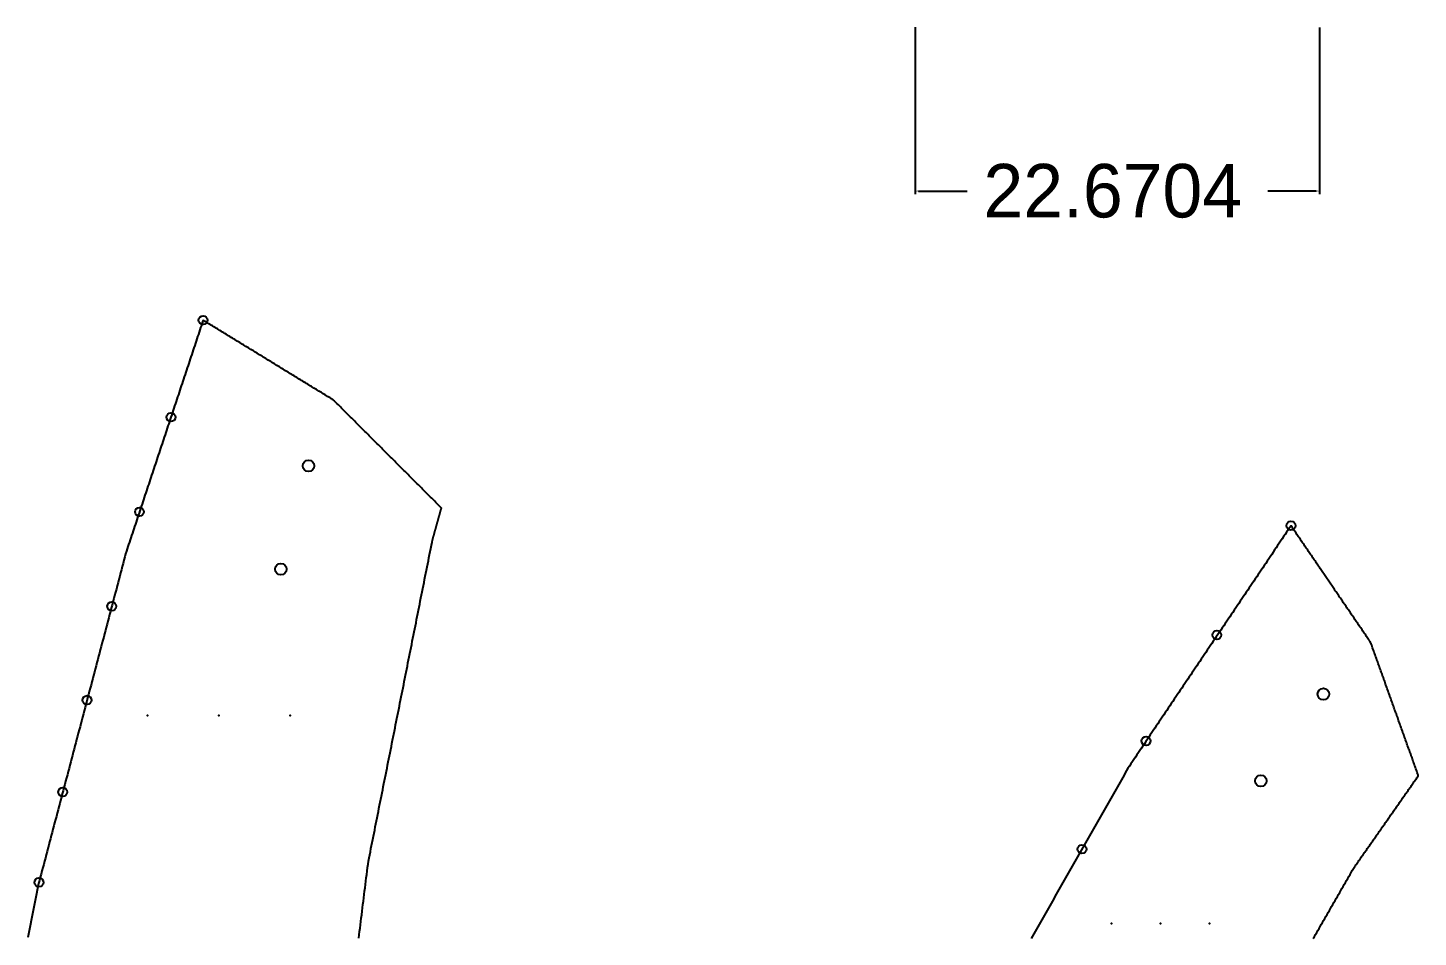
# Model space of a CAD drawing. Extents: x 2 to 380, y 1 to 306.
# Drawn here: x 8.9 to 86.9, y 52.4 to 103.4 of the extents above; entities that cross this region are included whole.
import ezdxf

# ---------------------------------------------------------------- set-up
doc = ezdxf.new("R2010")
doc.units = 0
doc.layers.get('0').update_dxf_attribs({"linetype": 'CONTINUOUS'})
doc.layers.get('DEFPOINTS').update_dxf_attribs({"linetype": 'CONTINUOUS'})
for name, color, linetype in [('DRILLING', 3, 'CONTINUOUS'), ('ENGRAVE', 4, 'CONTINUOUS'), ('RIB_INDICATION', 1, 'CONTINUOUS')]:
    doc.layers.add(name, color=color, linetype=linetype)
doc.dimstyles.get("Standard").update_dxf_attribs({"dimtxt": 3, "dimasz": 0.18, "dimexe": 0.18, "dimexo": 1, "dimgap": 1, "dimtad": 0, "dimtih": 1, "dimtoh": 1, "dimzin": 0, "dimcen": 0.09, "dimazin": 3, "dimtfac": 1, "dimtofl": 0, "dimtmove": 0, "dimatfit": 3})

# ---------------------------------------------------------------- blocks, each defined once
blk = doc.blocks.new('*U138')
at = {"layer": 'ENGRAVE'}
blk.add_point((0, 0), dxfattribs=at)
blk = doc.blocks.new('*U139')
at = {"layer": 'ENGRAVE', "color": 0, "linetype": 'BYBLOCK'}
for p in [(0, 0), (4, 0), (8, 0)]:
    blk.add_blockref('*U138', p, dxfattribs=at)
blk = doc.blocks.new('*U144')
at = {"layer": 'ENGRAVE'}
blk.add_point((0, 0), dxfattribs=at)
blk = doc.blocks.new('*U145')
at = {"layer": 'ENGRAVE', "color": 0, "linetype": 'BYBLOCK'}
for p in [(0, 0), (2.75, 0), (5.5, 0)]:
    blk.add_blockref('*U144', p, dxfattribs=at)
blk = doc.blocks.new('*U186')
at = {"color": 0}
blk.add_text('22.6704', height=3, dxfattribs=at).set_placement((62.509, 92.755))
blk = doc.blocks.new('*D174')
at = {"color": 0}
for p, q in [((58.684, 103.423), (58.684, 94.055)), ((81.354, 103.406), (81.354, 94.055)), ((58.864, 94.235), (61.59, 94.235)), ((81.174, 94.235), (78.447, 94.235))]:
    blk.add_line(p, q, dxfattribs=at)
for points in [[(58.864, 94.265), (58.864, 94.205), (58.684, 94.235)], [(81.174, 94.265), (81.174, 94.205), (81.354, 94.235)]]:
    blk.add_solid(points, dxfattribs=at)
at = {"layer": 'DEFPOINTS', "color": 0}
for p in [(58.684, 104.423), (81.354, 104.406), (81.354, 94.235)]:
    blk.add_point(p, dxfattribs=at)
blk.add_blockref('*U186', (0, 0))

msp = doc.modelspace()

# ---------------------------------------------------------------- linework, layer by layer
for points in [[(27.478, 52.328, 0), (27.502, 52.516, 0), (27.525, 52.705, 0), (27.549, 52.893, 0), (27.572, 53.082, 0), (27.596, 53.27, 0), (27.62, 53.459, 0), (27.643, 53.647, 0), (27.667, 53.835, 0), (27.691, 54.024, 0), (27.714, 54.212, 0), (27.738, 54.401, 0), (27.761, 54.589, 0), (27.785, 54.778, 0), (27.809, 54.966, 0), (27.832, 55.155, 0), (27.856, 55.343, 0), (27.88, 55.532, 0), (27.903, 55.72, 0), (27.927, 55.908, 0), (27.951, 56.097, 0), (27.974, 56.285, 0), (27.998, 56.474, 0), (28.025, 56.657, 0), (28.059, 56.831, 0), (28.094, 57.005, 0), (28.129, 57.178, 0), (28.163, 57.352, 0), (28.198, 57.525, 0), (28.233, 57.699, 0), (28.267, 57.873, 0), (28.302, 58.046, 0), (28.336, 58.22, 0), (28.371, 58.393, 0), (28.405, 58.567, 0), (28.44, 58.741, 0), (28.475, 58.914, 0), (28.509, 59.088, 0), (28.544, 59.261, 0), (28.578, 59.435, 0), (28.613, 59.609, 0), (28.648, 59.782, 0), (28.682, 59.956, 0), (28.717, 60.13, 0), (28.752, 60.303, 0), (28.786, 60.477, 0), (28.821, 60.65, 0), (28.855, 60.824, 0), (28.89, 60.998, 0), (28.924, 61.171, 0), (28.959, 61.345, 0), (28.994, 61.518, 0), (29.028, 61.692, 0), (29.063, 61.865, 0), (29.098, 62.039, 0), (29.132, 62.213, 0), (29.167, 62.386, 0), (29.201, 62.56, 0), (29.236, 62.734, 0), (29.27, 62.907, 0), (29.305, 63.081, 0), (29.34, 63.254, 0), (29.374, 63.428, 0), (29.409, 63.602, 0), (29.444, 63.775, 0), (29.478, 63.949, 0), (29.513, 64.122, 0), (29.547, 64.296, 0), (29.582, 64.47, 0), (29.616, 64.643, 0), (29.651, 64.817, 0), (29.686, 64.99, 0), (29.72, 65.164, 0), (29.755, 65.338, 0), (29.79, 65.511, 0), (29.824, 65.685, 0), (29.859, 65.859, 0), (29.893, 66.032, 0), (29.928, 66.206, 0), (29.962, 66.379, 0), (29.997, 66.553, 0), (30.032, 66.727, 0), (30.066, 66.9, 0), (30.101, 67.074, 0), (30.136, 67.247, 0), (30.17, 67.421, 0), (30.205, 67.594, 0), (30.239, 67.768, 0), (30.274, 67.942, 0), (30.308, 68.115, 0), (30.343, 68.289, 0), (30.378, 68.463, 0), (30.412, 68.636, 0), (30.447, 68.81, 0), (30.481, 68.983, 0), (30.516, 69.157, 0), (30.551, 69.331, 0), (30.585, 69.504, 0), (30.62, 69.678, 0), (30.654, 69.851, 0), (30.689, 70.025, 0), (30.724, 70.199, 0), (30.758, 70.372, 0), (30.793, 70.546, 0), (30.827, 70.719, 0), (30.862, 70.893, 0), (30.897, 71.067, 0), (30.931, 71.24, 0), (30.966, 71.414, 0), (31, 71.587, 0), (31.035, 71.761, 0), (31.07, 71.935, 0), (31.104, 72.108, 0), (31.139, 72.282, 0), (31.173, 72.456, 0), (31.208, 72.629, 0), (31.243, 72.803, 0), (31.277, 72.976, 0), (31.312, 73.15, 0), (31.346, 73.323, 0), (31.381, 73.497, 0), (31.416, 73.671, 0), (31.45, 73.844, 0), (31.485, 74.018, 0), (31.519, 74.192, 0), (31.554, 74.365, 0), (31.589, 74.539, 0), (31.61, 74.644, 0), (31.615, 74.662, 0), (31.62, 74.679, 0), (31.625, 74.697, 0), (31.63, 74.714, 0), (31.635, 74.732, 0), (31.64, 74.749, 0), (31.645, 74.767, 0), (31.649, 74.784, 0), (31.654, 74.802, 0), (31.659, 74.819, 0), (31.664, 74.837, 0), (31.669, 74.854, 0), (31.674, 74.872, 0), (31.679, 74.889, 0), (31.684, 74.907, 0), (31.689, 74.924, 0), (31.693, 74.942, 0), (31.698, 74.96, 0), (31.703, 74.977, 0), (31.708, 74.995, 0), (31.713, 75.012, 0), (31.718, 75.029, 0), (31.723, 75.047, 0), (31.728, 75.065, 0), (31.733, 75.082, 0), (31.737, 75.1, 0), (31.742, 75.117, 0), (31.747, 75.135, 0), (31.752, 75.152, 0), (31.757, 75.17, 0), (31.762, 75.187, 0), (31.767, 75.205, 0), (31.772, 75.222, 0), (31.777, 75.24, 0), (31.781, 75.257, 0), (31.786, 75.275, 0), (31.791, 75.292, 0), (31.796, 75.31, 0), (31.801, 75.327, 0), (31.806, 75.345, 0), (31.811, 75.362, 0), (31.816, 75.38, 0), (31.821, 75.397, 0), (31.826, 75.415, 0), (31.83, 75.432, 0), (31.835, 75.45, 0), (31.84, 75.467, 0), (31.845, 75.485, 0), (31.85, 75.502, 0), (31.855, 75.52, 0), (31.86, 75.537, 0), (31.865, 75.555, 0), (31.869, 75.572, 0), (31.874, 75.59, 0), (31.879, 75.607, 0), (31.884, 75.625, 0), (31.889, 75.642, 0), (31.894, 75.66, 0), (31.899, 75.677, 0), (31.904, 75.695, 0), (31.909, 75.712, 0), (31.913, 75.73, 0), (31.918, 75.747, 0), (31.923, 75.765, 0), (31.928, 75.782, 0), (31.933, 75.8, 0), (31.938, 75.817, 0), (31.943, 75.835, 0), (31.948, 75.853, 0), (31.953, 75.87, 0), (31.957, 75.888, 0), (31.962, 75.905, 0), (31.967, 75.922, 0), (31.972, 75.94, 0), (31.977, 75.957, 0), (31.982, 75.975, 0), (31.987, 75.993, 0), (31.992, 76.01, 0), (31.997, 76.028, 0), (32.002, 76.045, 0), (32.006, 76.063, 0), (32.011, 76.08, 0), (32.016, 76.098, 0), (32.021, 76.115, 0), (32.026, 76.133, 0), (32.031, 76.15, 0), (32.036, 76.168, 0), (32.041, 76.185, 0), (32.046, 76.203, 0), (32.05, 76.22, 0), (32.055, 76.238, 0), (32.06, 76.255, 0), (32.065, 76.273, 0), (32.07, 76.29, 0), (32.075, 76.308, 0), (32.08, 76.325, 0), (32.085, 76.343, 0), (32.09, 76.36, 0), (32.094, 76.378, 0), (32.099, 76.395, 0), (32.104, 76.413, 0), (32.109, 76.43, 0), (32.114, 76.448, 0), (32.085, 76.487, 0), (32.027, 76.545, 0), (31.97, 76.602, 0), (31.912, 76.66, 0), (31.855, 76.717, 0), (31.797, 76.775, 0), (31.74, 76.832, 0), (31.682, 76.89, 0), (31.625, 76.947, 0), (31.567, 77.005, 0), (31.51, 77.062, 0), (31.452, 77.12, 0), (31.395, 77.177, 0), (31.337, 77.235, 0), (31.28, 77.292, 0), (31.222, 77.35, 0), (31.165, 77.407, 0), (31.107, 77.465, 0), (31.049, 77.522, 0), (30.992, 77.58, 0), (30.934, 77.638, 0), (30.877, 77.695, 0), (30.82, 77.752, 0), (30.762, 77.81, 0), (30.704, 77.868, 0), (30.647, 77.925, 0), (30.589, 77.983, 0), (30.532, 78.04, 0), (30.474, 78.098, 0), (30.417, 78.155, 0), (30.359, 78.213, 0), (30.302, 78.27, 0), (30.244, 78.328, 0), (30.187, 78.385, 0), (30.129, 78.443, 0), (30.072, 78.5, 0), (30.014, 78.558, 0), (29.957, 78.615, 0), (29.899, 78.673, 0), (29.842, 78.73, 0), (29.784, 78.788, 0), (29.727, 78.845, 0), (29.669, 78.903, 0), (29.611, 78.96, 0), (29.554, 79.018, 0), (29.496, 79.075, 0), (29.439, 79.133, 0), (29.381, 79.191, 0), (29.324, 79.248, 0), (29.266, 79.305, 0), (29.209, 79.363, 0), (29.151, 79.421, 0), (29.094, 79.478, 0), (29.036, 79.536, 0), (28.979, 79.593, 0), (28.921, 79.651, 0), (28.864, 79.708, 0), (28.806, 79.766, 0), (28.749, 79.823, 0), (28.691, 79.881, 0), (28.634, 79.938, 0), (28.576, 79.996, 0), (28.518, 80.053, 0), (28.461, 80.111, 0), (28.404, 80.168, 0), (28.346, 80.226, 0), (28.288, 80.283, 0), (28.231, 80.341, 0), (28.173, 80.398, 0), (28.116, 80.456, 0), (28.058, 80.513, 0), (28.001, 80.571, 0), (27.943, 80.629, 0), (27.886, 80.686, 0), (27.828, 80.743, 0), (27.771, 80.801, 0), (27.713, 80.859, 0), (27.656, 80.916, 0), (27.598, 80.974, 0), (27.541, 81.031, 0), (27.483, 81.089, 0), (27.426, 81.146, 0), (27.368, 81.204, 0), (27.311, 81.261, 0), (27.253, 81.319, 0), (27.195, 81.376, 0), (27.138, 81.434, 0), (27.081, 81.491, 0), (27.023, 81.549, 0), (26.965, 81.606, 0), (26.908, 81.664, 0), (26.85, 81.721, 0), (26.793, 81.779, 0), (26.735, 81.836, 0), (26.678, 81.894, 0), (26.62, 81.951, 0), (26.563, 82.009, 0), (26.505, 82.066, 0), (26.448, 82.124, 0), (26.39, 82.181, 0), (26.333, 82.239, 0), (26.275, 82.296, 0), (26.218, 82.354, 0), (26.16, 82.412, 0), (26.136, 82.436, 0), (26.129, 82.443, 0), (26.122, 82.449, 0), (26.115, 82.456, 0), (26.108, 82.463, 0), (26.101, 82.469, 0), (26.093, 82.475, 0), (26.086, 82.482, 0), (26.079, 82.488, 0), (26.071, 82.494, 0), (26.064, 82.5, 0), (26.056, 82.506, 0), (26.049, 82.512, 0), (26.041, 82.518, 0), (26.034, 82.524, 0), (26.026, 82.53, 0), (26.018, 82.535, 0), (26.01, 82.541, 0), (26.002, 82.547, 0), (25.994, 82.552, 0), (25.986, 82.558, 0), (25.978, 82.563, 0), (25.97, 82.568, 0), (25.962, 82.573, 0), (25.939, 82.587, 0), (25.87, 82.63, 0), (25.8, 82.672, 0), (25.731, 82.715, 0), (25.662, 82.757, 0), (25.592, 82.8, 0), (25.523, 82.842, 0), (25.454, 82.885, 0), (25.384, 82.927, 0), (25.315, 82.97, 0), (25.246, 83.012, 0), (25.176, 83.055, 0), (25.107, 83.097, 0), (25.038, 83.14, 0), (24.968, 83.182, 0), (24.899, 83.225, 0), (24.829, 83.267, 0), (24.76, 83.31, 0), (24.691, 83.352, 0), (24.621, 83.395, 0), (24.552, 83.437, 0), (24.483, 83.48, 0), (24.413, 83.522, 0), (24.344, 83.565, 0), (24.274, 83.607, 0), (24.205, 83.65, 0), (24.136, 83.692, 0), (24.067, 83.735, 0), (23.997, 83.777, 0), (23.928, 83.82, 0), (23.858, 83.862, 0), (23.789, 83.905, 0), (23.72, 83.947, 0), (23.65, 83.99, 0), (23.581, 84.032, 0), (23.512, 84.075, 0), (23.442, 84.117, 0), (23.373, 84.16, 0), (23.303, 84.202, 0), (23.234, 84.245, 0), (23.165, 84.287, 0), (23.095, 84.33, 0), (23.026, 84.372, 0), (22.957, 84.415, 0), (22.887, 84.457, 0), (22.818, 84.5, 0), (22.749, 84.542, 0), (22.679, 84.585, 0), (22.61, 84.627, 0), (22.541, 84.67, 0), (22.471, 84.712, 0), (22.402, 84.755, 0), (22.332, 84.797, 0), (22.263, 84.84, 0), (22.194, 84.882, 0), (22.124, 84.925, 0), (22.055, 84.967, 0), (21.986, 85.01, 0), (21.916, 85.052, 0), (21.847, 85.095, 0), (21.778, 85.137, 0), (21.708, 85.18, 0), (21.639, 85.222, 0), (21.57, 85.265, 0), (21.5, 85.308, 0), (21.431, 85.35, 0), (21.361, 85.392, 0), (21.292, 85.435, 0), (21.223, 85.478, 0), (21.153, 85.52, 0), (21.084, 85.562, 0), (21.015, 85.605, 0), (20.945, 85.647, 0), (20.876, 85.69, 0), (20.807, 85.733, 0), (20.737, 85.775, 0), (20.668, 85.817, 0), (20.599, 85.86, 0), (20.529, 85.903, 0), (20.46, 85.945, 0), (20.39, 85.988, 0), (20.321, 86.03, 0), (20.252, 86.073, 0), (20.182, 86.115, 0), (20.113, 86.158, 0), (20.044, 86.2, 0), (19.974, 86.243, 0), (19.905, 86.285, 0), (19.836, 86.328, 0), (19.766, 86.37, 0), (19.697, 86.413, 0), (19.628, 86.455, 0), (19.558, 86.498, 0), (19.489, 86.54, 0), (19.419, 86.583, 0), (19.35, 86.625, 0), (19.281, 86.668, 0), (19.211, 86.71, 0), (19.142, 86.753, 0), (19.073, 86.795, 0), (19.003, 86.838, 0), (18.934, 86.88, 0), (18.865, 86.923, 0), (18.795, 86.965, 0), (18.735, 86.95, 0), (18.694, 86.824, 0), (18.652, 86.699, 0), (18.611, 86.573, 0), (18.569, 86.448, 0), (18.527, 86.323, 0), (18.486, 86.198, 0), (18.444, 86.072, 0), (18.403, 85.947, 0), (18.361, 85.822, 0), (18.32, 85.696, 0), (18.278, 85.571, 0), (18.236, 85.445, 0), (18.195, 85.32, 0), (18.153, 85.195, 0), (18.111, 85.07, 0), (18.07, 84.944, 0), (18.028, 84.819, 0), (17.987, 84.694, 0), (17.945, 84.568, 0), (17.904, 84.443, 0), (17.862, 84.317, 0), (17.82, 84.192, 0), (17.779, 84.067, 0), (17.737, 83.941, 0), (17.695, 83.816, 0), (17.654, 83.691, 0), (17.612, 83.565, 0), (17.571, 83.44, 0), (17.529, 83.315, 0), (17.488, 83.189, 0), (17.446, 83.064, 0), (17.404, 82.939, 0), (17.363, 82.813, 0), (17.321, 82.688, 0), (17.279, 82.563, 0), (17.238, 82.437, 0), (17.196, 82.312, 0), (17.155, 82.187, 0), (17.113, 82.061, 0), (17.071, 81.936, 0), (17.03, 81.811, 0), (16.988, 81.685, 0), (16.947, 81.56, 0), (16.905, 81.435, 0), (16.863, 81.309, 0), (16.822, 81.184, 0), (16.78, 81.059, 0), (16.739, 80.933, 0), (16.697, 80.808, 0), (16.655, 80.683, 0), (16.614, 80.557, 0), (16.572, 80.432, 0), (16.531, 80.307, 0), (16.489, 80.181, 0), (16.447, 80.056, 0), (16.406, 79.931, 0), (16.364, 79.805, 0), (16.323, 79.68, 0), (16.281, 79.555, 0), (16.239, 79.429, 0), (16.198, 79.304, 0), (16.156, 79.179, 0), (16.115, 79.053, 0), (16.073, 78.928, 0), (16.031, 78.803, 0), (15.99, 78.677, 0), (15.948, 78.552, 0), (15.907, 78.427, 0), (15.865, 78.301, 0), (15.823, 78.176, 0), (15.782, 78.051, 0), (15.74, 77.925, 0), (15.699, 77.8, 0), (15.657, 77.675, 0), (15.615, 77.549, 0), (15.574, 77.424, 0), (15.532, 77.299, 0), (15.491, 77.173, 0), (15.449, 77.048, 0), (15.407, 76.923, 0), (15.366, 76.797, 0), (15.324, 76.672, 0), (15.283, 76.547, 0), (15.241, 76.421, 0), (15.199, 76.296, 0), (15.158, 76.171, 0), (15.116, 76.045, 0), (15.075, 75.92, 0), (15.033, 75.794, 0), (14.991, 75.669, 0), (14.95, 75.544, 0), (14.908, 75.418, 0), (14.867, 75.293, 0), (14.825, 75.168, 0), (14.783, 75.043, 0), (14.742, 74.917, 0), (14.7, 74.792, 0), (14.659, 74.666, 0), (14.617, 74.541, 0), (14.575, 74.416, 0), (14.534, 74.29, 0), (14.492, 74.165, 0), (14.451, 74.04, 0), (14.406, 73.89, 0), (14.359, 73.71, 0), (14.312, 73.531, 0), (14.264, 73.351, 0), (14.217, 73.171, 0), (14.169, 72.992, 0), (14.122, 72.812, 0), (14.075, 72.632, 0), (14.027, 72.453, 0), (13.98, 72.273, 0), (13.932, 72.094, 0), (13.885, 71.914, 0), (13.838, 71.734, 0), (13.79, 71.555, 0), (13.743, 71.375, 0), (13.696, 71.195, 0), (13.648, 71.016, 0), (13.601, 70.836, 0), (13.553, 70.656, 0), (13.506, 70.477, 0), (13.459, 70.297, 0), (13.411, 70.118, 0), (13.364, 69.938, 0), (13.316, 69.758, 0), (13.269, 69.579, 0), (13.222, 69.399, 0), (13.174, 69.22, 0), (13.127, 69.04, 0), (13.08, 68.86, 0), (13.032, 68.681, 0), (12.985, 68.501, 0), (12.938, 68.321, 0), (12.89, 68.142, 0), (12.843, 67.962, 0), (12.795, 67.783, 0), (12.748, 67.603, 0), (12.7, 67.423, 0), (12.653, 67.244, 0), (12.606, 67.064, 0), (12.558, 66.885, 0), (12.511, 66.705, 0), (12.464, 66.525, 0), (12.416, 66.346, 0), (12.369, 66.166, 0), (12.322, 65.986, 0), (12.274, 65.807, 0), (12.227, 65.627, 0), (12.179, 65.448, 0), (12.132, 65.268, 0), (12.085, 65.088, 0), (12.037, 64.909, 0), (11.99, 64.729, 0), (11.942, 64.549, 0), (11.895, 64.37, 0), (11.848, 64.19, 0), (11.8, 64.01, 0), (11.753, 63.831, 0), (11.706, 63.651, 0), (11.658, 63.472, 0), (11.611, 63.292, 0), (11.563, 63.112, 0), (11.516, 62.933, 0), (11.469, 62.753, 0), (11.421, 62.574, 0), (11.374, 62.394, 0), (11.326, 62.214, 0), (11.279, 62.035, 0), (11.232, 61.855, 0), (11.184, 61.675, 0), (11.137, 61.496, 0), (11.089, 61.316, 0), (11.042, 61.136, 0), (10.995, 60.957, 0), (10.947, 60.777, 0), (10.9, 60.598, 0), (10.853, 60.418, 0), (10.805, 60.238, 0), (10.758, 60.059, 0), (10.71, 59.879, 0), (10.663, 59.7, 0), (10.616, 59.52, 0), (10.568, 59.34, 0), (10.521, 59.161, 0), (10.473, 58.981, 0), (10.426, 58.801, 0), (10.379, 58.622, 0), (10.331, 58.442, 0), (10.284, 58.263, 0), (10.237, 58.083, 0), (10.189, 57.903, 0), (10.142, 57.724, 0), (10.095, 57.544, 0), (10.047, 57.364, 0), (10, 57.185, 0), (9.952, 57.005, 0), (9.905, 56.826, 0), (9.858, 56.646, 0), (9.81, 56.466, 0), (9.763, 56.287, 0), (9.715, 56.107, 0), (9.668, 55.928, 0), (9.621, 55.748, 0), (9.573, 55.568, 0), (9.526, 55.389, 0), (9.484, 55.204, 0), (9.446, 55.014, 0), (9.409, 54.825, 0), (9.371, 54.636, 0), (9.334, 54.447, 0), (9.296, 54.258, 0), (9.258, 54.068, 0), (9.221, 53.879, 0), (9.183, 53.69, 0), (9.146, 53.501, 0), (9.108, 53.312, 0), (9.071, 53.122, 0), (9.033, 52.933, 0), (8.995, 52.744, 0), (8.958, 52.555, 0), (8.92, 52.365, 0)], [(81.003, 52.311, 0), (81.067, 52.423, 0), (81.132, 52.536, 0), (81.196, 52.648, 0), (81.26, 52.76, 0), (81.325, 52.872, 0), (81.389, 52.984, 0), (81.454, 53.097, 0), (81.518, 53.209, 0), (81.582, 53.321, 0), (81.647, 53.433, 0), (81.711, 53.545, 0), (81.775, 53.658, 0), (81.84, 53.77, 0), (81.904, 53.882, 0), (81.969, 53.994, 0), (82.033, 54.106, 0), (82.097, 54.219, 0), (82.162, 54.331, 0), (82.226, 54.443, 0), (82.291, 54.555, 0), (82.355, 54.667, 0), (82.419, 54.78, 0), (82.484, 54.892, 0), (82.548, 55.004, 0), (82.613, 55.116, 0), (82.677, 55.229, 0), (82.741, 55.341, 0), (82.806, 55.453, 0), (82.87, 55.565, 0), (82.934, 55.677, 0), (82.999, 55.79, 0), (83.063, 55.902, 0), (83.128, 56.014, 0), (83.192, 56.126, 0), (83.257, 56.238, 0), (83.295, 56.297, 0), (83.329, 56.345, 0), (83.362, 56.393, 0), (83.396, 56.441, 0), (83.429, 56.489, 0), (83.463, 56.537, 0), (83.496, 56.585, 0), (83.53, 56.633, 0), (83.564, 56.681, 0), (83.597, 56.728, 0), (83.631, 56.776, 0), (83.664, 56.824, 0), (83.698, 56.872, 0), (83.731, 56.92, 0), (83.765, 56.968, 0), (83.799, 57.016, 0), (83.832, 57.064, 0), (83.866, 57.112, 0), (83.899, 57.16, 0), (83.933, 57.208, 0), (83.966, 57.256, 0), (84, 57.304, 0), (84.034, 57.352, 0), (84.067, 57.4, 0), (84.101, 57.448, 0), (84.134, 57.496, 0), (84.168, 57.544, 0), (84.201, 57.592, 0), (84.235, 57.639, 0), (84.268, 57.688, 0), (84.302, 57.735, 0), (84.335, 57.783, 0), (84.369, 57.831, 0), (84.403, 57.879, 0), (84.436, 57.927, 0), (84.47, 57.975, 0), (84.503, 58.023, 0), (84.537, 58.071, 0), (84.57, 58.119, 0), (84.604, 58.167, 0), (84.638, 58.215, 0), (84.671, 58.263, 0), (84.705, 58.311, 0), (84.738, 58.359, 0), (84.772, 58.407, 0), (84.805, 58.455, 0), (84.839, 58.503, 0), (84.873, 58.551, 0), (84.906, 58.599, 0), (84.94, 58.647, 0), (84.973, 58.694, 0), (85.007, 58.742, 0), (85.04, 58.79, 0), (85.074, 58.838, 0), (85.108, 58.886, 0), (85.141, 58.934, 0), (85.175, 58.982, 0), (85.208, 59.03, 0), (85.242, 59.078, 0), (85.275, 59.126, 0), (85.309, 59.174, 0), (85.342, 59.222, 0), (85.376, 59.27, 0), (85.41, 59.318, 0), (85.443, 59.366, 0), (85.477, 59.414, 0), (85.51, 59.462, 0), (85.544, 59.51, 0), (85.577, 59.558, 0), (85.611, 59.605, 0), (85.644, 59.654, 0), (85.678, 59.702, 0), (85.712, 59.749, 0), (85.745, 59.797, 0), (85.779, 59.845, 0), (85.812, 59.893, 0), (85.846, 59.941, 0), (85.879, 59.989, 0), (85.913, 60.037, 0), (85.947, 60.085, 0), (85.98, 60.133, 0), (86.014, 60.181, 0), (86.047, 60.229, 0), (86.081, 60.277, 0), (86.114, 60.325, 0), (86.148, 60.373, 0), (86.181, 60.421, 0), (86.215, 60.469, 0), (86.249, 60.517, 0), (86.282, 60.565, 0), (86.316, 60.612, 0), (86.349, 60.66, 0), (86.383, 60.708, 0), (86.416, 60.756, 0), (86.45, 60.804, 0), (86.484, 60.852, 0), (86.517, 60.9, 0), (86.551, 60.948, 0), (86.584, 60.996, 0), (86.618, 61.044, 0), (86.651, 61.092, 0), (86.685, 61.14, 0), (86.719, 61.188, 0), (86.752, 61.236, 0), (86.786, 61.284, 0), (86.819, 61.332, 0), (86.853, 61.38, 0), (86.886, 61.428, 0), (86.88, 61.489, 0), (86.856, 61.557, 0), (86.832, 61.625, 0), (86.807, 61.693, 0), (86.783, 61.761, 0), (86.758, 61.829, 0), (86.734, 61.897, 0), (86.71, 61.965, 0), (86.686, 62.033, 0), (86.661, 62.101, 0), (86.637, 62.169, 0), (86.613, 62.237, 0), (86.588, 62.305, 0), (86.564, 62.373, 0), (86.54, 62.441, 0), (86.515, 62.508, 0), (86.491, 62.576, 0), (86.467, 62.644, 0), (86.442, 62.712, 0), (86.418, 62.78, 0), (86.394, 62.848, 0), (86.369, 62.916, 0), (86.345, 62.984, 0), (86.321, 63.052, 0), (86.296, 63.12, 0), (86.272, 63.188, 0), (86.248, 63.256, 0), (86.224, 63.324, 0), (86.199, 63.392, 0), (86.175, 63.459, 0), (86.15, 63.527, 0), (86.126, 63.595, 0), (86.102, 63.663, 0), (86.078, 63.731, 0), (86.053, 63.799, 0), (86.029, 63.867, 0), (86.005, 63.935, 0), (85.98, 64.003, 0), (85.956, 64.071, 0), (85.932, 64.139, 0), (85.907, 64.207, 0), (85.883, 64.275, 0), (85.859, 64.343, 0), (85.834, 64.411, 0), (85.81, 64.478, 0), (85.786, 64.546, 0), (85.761, 64.614, 0), (85.737, 64.682, 0), (85.713, 64.75, 0), (85.688, 64.818, 0), (85.664, 64.886, 0), (85.64, 64.954, 0), (85.615, 65.022, 0), (85.591, 65.09, 0), (85.567, 65.158, 0), (85.543, 65.226, 0), (85.518, 65.294, 0), (85.494, 65.362, 0), (85.469, 65.43, 0), (85.445, 65.498, 0), (85.421, 65.566, 0), (85.397, 65.633, 0), (85.372, 65.701, 0), (85.348, 65.769, 0), (85.324, 65.837, 0), (85.299, 65.905, 0), (85.275, 65.973, 0), (85.251, 66.041, 0), (85.226, 66.109, 0), (85.202, 66.177, 0), (85.178, 66.245, 0), (85.153, 66.313, 0), (85.129, 66.381, 0), (85.105, 66.449, 0), (85.08, 66.516, 0), (85.056, 66.585, 0), (85.032, 66.652, 0), (85.007, 66.72, 0), (84.983, 66.788, 0), (84.959, 66.856, 0), (84.934, 66.924, 0), (84.91, 66.992, 0), (84.886, 67.06, 0), (84.862, 67.128, 0), (84.837, 67.196, 0), (84.813, 67.264, 0), (84.789, 67.332, 0), (84.764, 67.4, 0), (84.74, 67.468, 0), (84.716, 67.535, 0), (84.691, 67.603, 0), (84.667, 67.671, 0), (84.643, 67.739, 0), (84.618, 67.807, 0), (84.594, 67.875, 0), (84.57, 67.943, 0), (84.545, 68.011, 0), (84.521, 68.079, 0), (84.497, 68.147, 0), (84.472, 68.215, 0), (84.448, 68.283, 0), (84.424, 68.351, 0), (84.399, 68.419, 0), (84.375, 68.487, 0), (84.351, 68.555, 0), (84.326, 68.623, 0), (84.302, 68.69, 0), (84.278, 68.758, 0), (84.265, 68.794, 0), (84.262, 68.803, 0), (84.258, 68.812, 0), (84.255, 68.82, 0), (84.252, 68.829, 0), (84.248, 68.838, 0), (84.244, 68.846, 0), (84.241, 68.855, 0), (84.237, 68.863, 0), (84.233, 68.871, 0), (84.229, 68.88, 0), (84.225, 68.888, 0), (84.221, 68.897, 0), (84.217, 68.905, 0), (84.213, 68.913, 0), (84.208, 68.921, 0), (84.204, 68.93, 0), (84.2, 68.938, 0), (84.195, 68.946, 0), (84.19, 68.954, 0), (84.186, 68.962, 0), (84.181, 68.97, 0), (84.176, 68.978, 0), (84.171, 68.986, 0), (84.166, 68.993, 0), (84.161, 69.001, 0), (84.156, 69.009, 0), (84.149, 69.019, 0), (84.109, 69.079, 0), (84.068, 69.138, 0), (84.027, 69.198, 0), (83.987, 69.257, 0), (83.946, 69.317, 0), (83.905, 69.377, 0), (83.865, 69.436, 0), (83.824, 69.496, 0), (83.783, 69.555, 0), (83.743, 69.615, 0), (83.702, 69.675, 0), (83.661, 69.734, 0), (83.621, 69.794, 0), (83.58, 69.853, 0), (83.539, 69.913, 0), (83.499, 69.973, 0), (83.458, 70.032, 0), (83.417, 70.092, 0), (83.377, 70.151, 0), (83.336, 70.211, 0), (83.295, 70.271, 0), (83.255, 70.33, 0), (83.214, 70.39, 0), (83.173, 70.45, 0), (83.133, 70.509, 0), (83.092, 70.569, 0), (83.051, 70.628, 0), (83.011, 70.688, 0), (82.97, 70.748, 0), (82.929, 70.807, 0), (82.889, 70.867, 0), (82.848, 70.926, 0), (82.807, 70.986, 0), (82.767, 71.046, 0), (82.726, 71.105, 0), (82.685, 71.165, 0), (82.645, 71.224, 0), (82.604, 71.284, 0), (82.563, 71.344, 0), (82.523, 71.403, 0), (82.482, 71.463, 0), (82.441, 71.522, 0), (82.401, 71.582, 0), (82.36, 71.642, 0), (82.319, 71.701, 0), (82.279, 71.761, 0), (82.238, 71.82, 0), (82.197, 71.88, 0), (82.157, 71.94, 0), (82.116, 71.999, 0), (82.075, 72.059, 0), (82.035, 72.118, 0), (81.994, 72.178, 0), (81.953, 72.238, 0), (81.913, 72.297, 0), (81.872, 72.357, 0), (81.832, 72.416, 0), (81.791, 72.476, 0), (81.75, 72.536, 0), (81.71, 72.595, 0), (81.669, 72.655, 0), (81.628, 72.715, 0), (81.588, 72.774, 0), (81.547, 72.834, 0), (81.506, 72.893, 0), (81.466, 72.953, 0), (81.425, 73.013, 0), (81.384, 73.072, 0), (81.344, 73.132, 0), (81.303, 73.191, 0), (81.262, 73.251, 0), (81.222, 73.311, 0), (81.181, 73.37, 0), (81.14, 73.43, 0), (81.1, 73.489, 0), (81.059, 73.549, 0), (81.018, 73.609, 0), (80.978, 73.668, 0), (80.937, 73.728, 0), (80.896, 73.787, 0), (80.856, 73.847, 0), (80.815, 73.907, 0), (80.774, 73.966, 0), (80.734, 74.026, 0), (80.693, 74.085, 0), (80.652, 74.145, 0), (80.612, 74.205, 0), (80.571, 74.264, 0), (80.53, 74.324, 0), (80.49, 74.383, 0), (80.449, 74.443, 0), (80.408, 74.503, 0), (80.368, 74.562, 0), (80.327, 74.622, 0), (80.286, 74.682, 0), (80.246, 74.741, 0), (80.205, 74.801, 0), (80.164, 74.86, 0), (80.124, 74.92, 0), (80.083, 74.98, 0), (80.042, 75.039, 0), (80.002, 75.099, 0), (79.961, 75.158, 0), (79.92, 75.218, 0), (79.88, 75.278, 0), (79.839, 75.337, 0), (79.798, 75.397, 0), (79.758, 75.457, 0), (79.678, 75.351, 0), (79.594, 75.226, 0), (79.51, 75.101, 0), (79.426, 74.976, 0), (79.342, 74.851, 0), (79.258, 74.726, 0), (79.174, 74.601, 0), (79.09, 74.476, 0), (79.006, 74.351, 0), (78.922, 74.227, 0), (78.838, 74.102, 0), (78.754, 73.977, 0), (78.67, 73.852, 0), (78.586, 73.727, 0), (78.502, 73.602, 0), (78.418, 73.477, 0), (78.334, 73.352, 0), (78.25, 73.227, 0), (78.166, 73.102, 0), (78.082, 72.977, 0), (77.998, 72.853, 0), (77.914, 72.728, 0), (77.83, 72.603, 0), (77.746, 72.478, 0), (77.662, 72.353, 0), (77.578, 72.228, 0), (77.494, 72.103, 0), (77.41, 71.978, 0), (77.326, 71.853, 0), (77.242, 71.728, 0), (77.158, 71.603, 0), (77.074, 71.478, 0), (76.99, 71.354, 0), (76.906, 71.229, 0), (76.822, 71.104, 0), (76.738, 70.979, 0), (76.654, 70.854, 0), (76.57, 70.729, 0), (76.486, 70.604, 0), (76.402, 70.479, 0), (76.318, 70.354, 0), (76.234, 70.229, 0), (76.15, 70.105, 0), (76.066, 69.98, 0), (75.982, 69.855, 0), (75.898, 69.73, 0), (75.814, 69.605, 0), (75.73, 69.48, 0), (75.646, 69.355, 0), (75.562, 69.23, 0), (75.478, 69.105, 0), (75.394, 68.98, 0), (75.31, 68.855, 0), (75.226, 68.731, 0), (75.142, 68.606, 0), (75.058, 68.481, 0), (74.974, 68.356, 0), (74.89, 68.231, 0), (74.806, 68.106, 0), (74.722, 67.981, 0), (74.638, 67.856, 0), (74.554, 67.731, 0), (74.47, 67.606, 0), (74.386, 67.481, 0), (74.302, 67.356, 0), (74.218, 67.232, 0), (74.134, 67.107, 0), (74.05, 66.982, 0), (73.966, 66.857, 0), (73.882, 66.732, 0), (73.798, 66.607, 0), (73.714, 66.482, 0), (73.63, 66.357, 0), (73.546, 66.232, 0), (73.462, 66.107, 0), (73.378, 65.983, 0), (73.294, 65.858, 0), (73.21, 65.733, 0), (73.126, 65.608, 0), (73.042, 65.483, 0), (72.958, 65.358, 0), (72.874, 65.233, 0), (72.79, 65.108, 0), (72.706, 64.983, 0), (72.622, 64.858, 0), (72.538, 64.733, 0), (72.454, 64.609, 0), (72.37, 64.484, 0), (72.286, 64.359, 0), (72.202, 64.234, 0), (72.118, 64.109, 0), (72.034, 63.984, 0), (71.95, 63.859, 0), (71.866, 63.734, 0), (71.782, 63.609, 0), (71.698, 63.484, 0), (71.614, 63.359, 0), (71.53, 63.234, 0), (71.446, 63.11, 0), (71.362, 62.985, 0), (71.278, 62.86, 0), (71.194, 62.735, 0), (71.11, 62.61, 0), (71.026, 62.485, 0), (70.942, 62.36, 0), (70.858, 62.235, 0), (70.774, 62.11, 0), (70.69, 61.985, 0), (70.613, 61.856, 0), (70.539, 61.725, 0), (70.464, 61.595, 0), (70.39, 61.464, 0), (70.315, 61.333, 0), (70.241, 61.202, 0), (70.166, 61.072, 0), (70.092, 60.941, 0), (70.018, 60.81, 0), (69.943, 60.679, 0), (69.869, 60.548, 0), (69.794, 60.418, 0), (69.72, 60.287, 0), (69.646, 60.156, 0), (69.571, 60.025, 0), (69.497, 59.895, 0), (69.422, 59.764, 0), (69.348, 59.633, 0), (69.273, 59.502, 0), (69.199, 59.371, 0), (69.125, 59.241, 0), (69.05, 59.11, 0), (68.976, 58.979, 0), (68.901, 58.848, 0), (68.827, 58.718, 0), (68.753, 58.587, 0), (68.678, 58.456, 0), (68.604, 58.325, 0), (68.529, 58.194, 0), (68.455, 58.064, 0), (68.38, 57.933, 0), (68.306, 57.802, 0), (68.232, 57.671, 0), (68.157, 57.541, 0), (68.083, 57.41, 0), (68.008, 57.279, 0), (67.934, 57.148, 0), (67.86, 57.017, 0), (67.785, 56.887, 0), (67.711, 56.756, 0), (67.636, 56.625, 0), (67.562, 56.494, 0), (67.487, 56.364, 0), (67.413, 56.233, 0), (67.339, 56.102, 0), (67.264, 55.971, 0), (67.19, 55.84, 0), (67.115, 55.71, 0), (67.041, 55.579, 0), (66.967, 55.448, 0), (66.892, 55.317, 0), (66.818, 55.187, 0), (66.743, 55.056, 0), (66.669, 54.925, 0), (66.594, 54.794, 0), (66.52, 54.663, 0), (66.446, 54.533, 0), (66.371, 54.402, 0), (66.297, 54.271, 0), (66.222, 54.14, 0), (66.148, 54.01, 0), (66.074, 53.879, 0), (65.999, 53.748, 0), (65.925, 53.617, 0), (65.85, 53.486, 0), (65.776, 53.356, 0), (65.701, 53.225, 0), (65.627, 53.094, 0), (65.553, 52.963, 0), (65.478, 52.833, 0), (65.404, 52.702, 0), (65.329, 52.571, 0), (65.255, 52.44, 0), (65.181, 52.309, 0)]]:
    msp.add_polyline3d(points)
at = {"layer": 'DRILLING'}
for centre in [(24.657, 78.826), (23.106, 73.03), (81.57, 66.02), (78.059, 61.154)]:
    msp.add_circle(centre, 0.323, dxfattribs=at)
at = {"layer": 'RIB_INDICATION'}
for centre in [(18.75, 86.993), (16.944, 81.551), (15.182, 76.243), (79.753, 75.463), (13.629, 70.943), (75.595, 69.337), (12.241, 65.682), (71.629, 63.394), (10.881, 60.526), (68.033, 57.322), (9.544, 55.457)]:
    msp.add_circle(centre, 0.25, dxfattribs=at)

# ---------------------------------------------------------------- block references
at = {"layer": 'ENGRAVE'}
for name, p in [('*U139', (15.634, 64.821)), ('*U145', (69.685, 53.149))]:
    msp.add_blockref(name, p, dxfattribs=at)

# ---------------------------------------------------------------- dimensions: what is measured, and where the dimension line sits
dim = msp.add_linear_dim(base=(81.354, 94.235), p1=(58.684, 104.423), p2=(81.354, 104.406), dimstyle='Standard')
dim.commit()
dim.dimension.update_dxf_attribs({"geometry": '*D174', "text_midpoint": (70.019, 94.235)})

doc.saveas('drawing.dxf')
